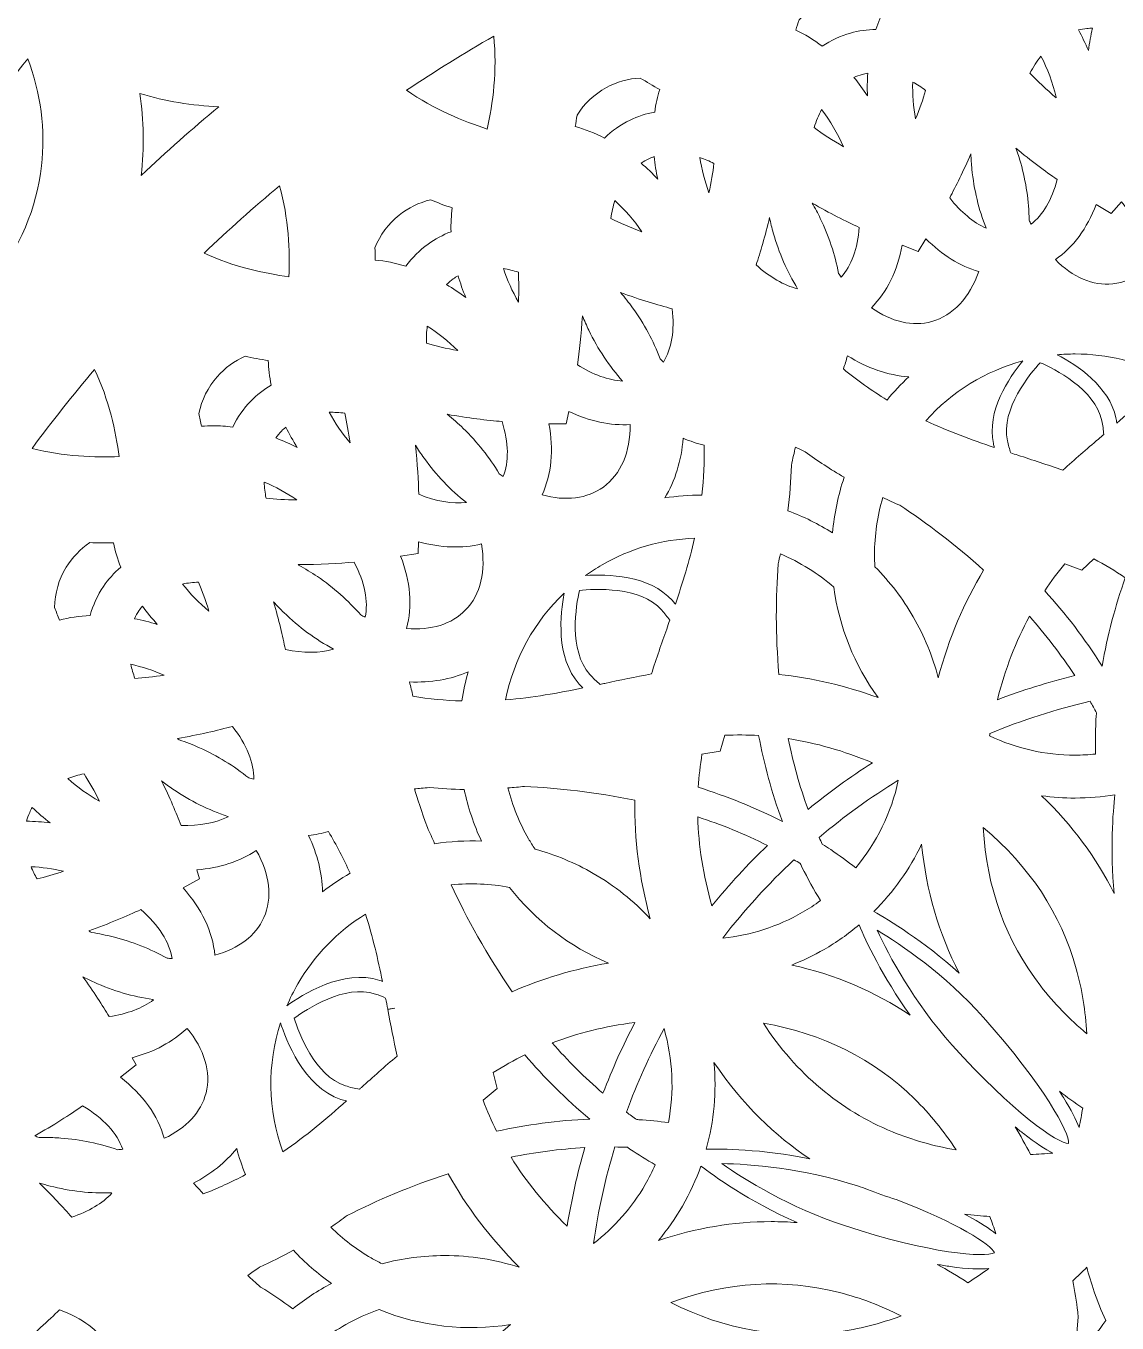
# Model space of a CAD drawing. Header units: millimetres. Extents: x 37 to 1687, y -819 to -120.
# Drawn here: x 906.6 to 982.8, y -660.2 to -569.6 of the extents above; entities that cross this region are included whole.
import ezdxf

# ---------------------------------------------------------------- set-up
doc = ezdxf.new("R2010")
doc.units = ezdxf.units.MM
doc.header["$MEASUREMENT"] = 0
doc.layers.add('Layer 1', color=7, linetype='Continuous')

msp = doc.modelspace()

# ---------------------------------------------------------------- linework, layer by layer
at = {"layer": 'Layer 1', "lineweight": 0}
for points, knots in [([(1147.778, -681.491), (1147.618, -681.141), (1146.158, -677.983), (1143.474, -673.841), (1143.823, -669.602), (1144, -665.297), (1144, -661.042), (1144, -654.548), (1143.59, -648.01), (1142.78, -641.609), (1145.204, -637.785), (1146.552, -634.882), (1146.699, -634.559), (1146.699, -634.559), (1148.554, -630.501), (1148.554, -630.501), (1148.554, -630.501), (1145.414, -627.32), (1145.414, -627.32), (1145.147, -627.05), (1142.717, -624.624), (1138.897, -621.725), (1137.079, -614.889), (1134.757, -608.113), (1131.995, -601.584), (1130.506, -598.066), (1128.832, -594.501), (1127.017, -590.986), (1127.878, -586.872), (1128.127, -583.906), (1128.153, -583.576), (1128.153, -583.576), (1128.49, -579.147), (1128.49, -579.147), (1128.49, -579.147), (1124.469, -577.234), (1124.469, -577.234), (1124.347, -577.176), (1121.461, -575.809), (1117.072, -574.395), (1111.823, -566.789), (1105.832, -559.603), (1099.261, -553.032), (1097.713, -551.484), (1096.094, -549.934), (1094.446, -548.422), (1093.827, -544.552), (1093.111, -542.039), (1093.081, -541.934), (1093.081, -541.934), (1091.874, -537.685), (1091.874, -537.685), (1091.874, -537.685), (1087.459, -537.25), (1087.459, -537.25), (1087.087, -537.214), (1085.084, -537.037), (1082.121, -537.037), (1081.588, -537.037), (1081.04, -537.043), (1080.49, -537.055), (1071.239, -530.381), (1061.22, -524.744), (1050.709, -520.298), (1050.107, -520.044), (1049.474, -519.782), (1048.791, -519.504), (1047.088, -516.553), (1045.774, -514.743), (1045.718, -514.666), (1045.718, -514.666), (1043.132, -511.11), (1043.132, -511.11), (1043.132, -511.11), (1038.865, -512.186), (1038.865, -512.186), (1038.766, -512.211), (1036.436, -512.798), (1033.016, -514.069), (1021.067, -510.675), (1008.653, -508.757), (996.113, -508.368), (993.705, -506.368), (991.981, -505.196), (991.79, -505.067), (991.79, -505.067), (988.148, -502.611), (988.148, -502.611), (988.148, -502.611), (984.509, -505.067), (984.509, -505.067), (984.296, -505.21), (982.378, -506.516), (979.767, -508.717), (967.298, -509.639), (955, -512.089), (943.204, -516), (940.161, -514.891), (938.044, -514.343), (937.808, -514.283), (937.808, -514.283), (933.539, -513.207), (933.539, -513.207), (933.539, -513.207), (930.948, -516.771), (930.948, -516.771), (930.788, -516.992), (929.354, -518.997), (927.564, -522.162), (916.617, -527.185), (906.268, -533.518), (896.796, -540.989), (896.37, -540.981), (895.993, -540.977), (895.627, -540.977), (892.494, -540.977), (890.37, -541.183), (890.281, -541.191), (890.281, -541.191), (885.876, -541.626), (885.876, -541.626), (885.876, -541.626), (884.668, -545.872), (884.668, -545.872), (884.633, -545.992), (883.829, -548.831), (883.191, -553.08), (875.082, -561.197), (867.897, -570.207), (861.831, -579.864), (857.688, -581.228), (855.04, -582.49), (854.929, -582.544), (854.929, -582.544), (850.909, -584.456), (850.909, -584.456), (850.909, -584.456), (851.246, -588.884), (851.246, -588.884), (851.257, -589.026), (851.52, -592.381), (852.537, -597.015), (851.78, -598.647), (851.115, -600.143), (850.506, -601.584), (846.882, -610.152), (844.036, -619.082), (842.048, -628.128), (838.488, -630.877), (836.254, -633.111), (836.007, -633.36), (836.007, -633.36), (832.869, -636.538), (832.869, -636.538), (832.869, -636.538), (834.723, -640.596), (834.723, -640.596), (834.884, -640.948), (836.357, -644.124), (839.026, -648.246), (838.677, -652.484), (838.5, -656.788), (838.5, -661.042), (838.5, -667.539), (838.911, -674.077), (839.721, -680.477), (837.293, -684.307), (835.948, -687.204), (835.801, -687.525), (835.801, -687.525), (833.946, -691.584), (833.946, -691.584), (833.946, -691.584), (837.084, -694.761), (837.084, -694.761), (837.349, -695.03), (839.76, -697.444), (843.604, -700.364), (845.423, -707.198), (847.744, -713.972), (850.506, -720.501), (851.994, -724.019), (853.668, -727.584), (855.484, -731.1), (854.585, -735.398), (854.357, -738.382), (854.348, -738.508), (854.348, -738.508), (854.009, -742.938), (854.009, -742.938), (854.009, -742.938), (858.029, -744.85), (858.029, -744.85), (858.15, -744.908), (861.02, -746.271), (865.429, -747.691), (870.677, -755.296), (876.669, -762.482), (883.24, -769.053), (884.785, -770.598), (886.404, -772.148), (888.054, -773.663), (888.653, -777.405), (889.342, -779.878), (889.42, -780.152), (889.42, -780.152), (890.627, -784.4), (890.627, -784.4), (890.627, -784.4), (895.029, -784.834), (895.029, -784.834), (895.251, -784.856), (897.286, -785.049), (900.379, -785.049), (900.911, -785.049), (901.458, -785.043), (902.011, -785.03), (911.262, -791.704), (921.28, -797.341), (931.791, -801.787), (932.385, -802.038), (933.017, -802.299), (933.71, -802.58), (935.346, -805.417), (936.638, -807.219), (936.782, -807.419), (936.782, -807.419), (939.368, -810.975), (939.368, -810.975), (939.368, -810.975), (943.636, -809.899), (943.636, -809.899), (943.736, -809.874), (946.079, -809.281), (949.484, -808.016), (961.432, -811.409), (973.846, -813.327), (986.388, -813.717), (988.795, -815.716), (990.52, -816.889), (990.712, -817.018), (990.712, -817.018), (994.352, -819.472), (994.352, -819.472), (994.352, -819.472), (997.992, -817.019), (997.992, -817.019), (998.206, -816.875), (1000.128, -815.565), (1002.735, -813.367), (1015.201, -812.446), (1027.499, -809.996), (1039.297, -806.085), (1042.443, -807.231), (1044.601, -807.779), (1044.692, -807.802), (1044.692, -807.802), (1048.962, -808.878), (1048.962, -808.878), (1048.962, -808.878), (1051.548, -805.321), (1051.548, -805.321), (1051.612, -805.234), (1053.106, -803.169), (1054.942, -799.921), (1065.887, -794.898), (1076.235, -788.566), (1085.705, -781.096), (1086.124, -781.104), (1086.505, -781.108), (1086.873, -781.108), (1090.03, -781.108), (1092.132, -780.903), (1092.22, -780.894), (1092.22, -780.894), (1096.624, -780.459), (1096.624, -780.459), (1096.624, -780.459), (1097.832, -776.212), (1097.832, -776.212), (1097.866, -776.092), (1098.67, -773.247), (1099.308, -769.006), (1107.418, -760.889), (1114.605, -751.878), (1120.671, -742.219), (1124.662, -740.904), (1127.282, -739.679), (1127.572, -739.541), (1127.572, -739.541), (1131.592, -737.628), (1131.592, -737.628), (1131.592, -737.628), (1131.255, -733.2), (1131.255, -733.2), (1131.244, -733.057), (1130.972, -729.663), (1129.964, -725.069), (1130.719, -723.441), (1131.384, -721.945), (1131.995, -720.501), (1135.619, -711.933), (1138.464, -703.004), (1140.452, -693.959), (1144.026, -691.199), (1146.249, -688.972), (1146.493, -688.725), (1146.493, -688.725), (1149.631, -685.547), (1149.631, -685.547), (1149.631, -685.547), (1147.778, -681.491), (1147.778, -681.491)], [0, 0, 0, 0, 1, 1, 1, 2, 2, 2, 3, 3, 3, 4, 4, 4, 5, 5, 5, 6, 6, 6, 7, 7, 7, 8, 8, 8, 9, 9, 9, 10, 10, 10, 11, 11, 11, 12, 12, 12, 13, 13, 13, 14, 14, 14, 15, 15, 15, 16, 16, 16, 17, 17, 17, 18, 18, 18, 19, 19, 19, 20, 20, 20, 21, 21, 21, 22, 22, 22, 23, 23, 23, 24, 24, 24, 25, 25, 25, 26, 26, 26, 27, 27, 27, 28, 28, 28, 29, 29, 29, 30, 30, 30, 31, 31, 31, 32, 32, 32, 33, 33, 33, 34, 34, 34, 35, 35, 35, 36, 36, 36, 37, 37, 37, 38, 38, 38, 39, 39, 39, 40, 40, 40, 41, 41, 41, 42, 42, 42, 43, 43, 43, 44, 44, 44, 45, 45, 45, 46, 46, 46, 47, 47, 47, 48, 48, 48, 49, 49, 49, 50, 50, 50, 51, 51, 51, 52, 52, 52, 53, 53, 53, 54, 54, 54, 55, 55, 55, 56, 56, 56, 57, 57, 57, 58, 58, 58, 59, 59, 59, 60, 60, 60, 61, 61, 61, 62, 62, 62, 63, 63, 63, 64, 64, 64, 65, 65, 65, 66, 66, 66, 67, 67, 67, 68, 68, 68, 69, 69, 69, 70, 70, 70, 71, 71, 71, 72, 72, 72, 73, 73, 73, 74, 74, 74, 75, 75, 75, 76, 76, 76, 77, 77, 77, 78, 78, 78, 79, 79, 79, 80, 80, 80, 81, 81, 81, 82, 82, 82, 83, 83, 83, 84, 84, 84, 85, 85, 85, 86, 86, 86, 87, 87, 87, 88, 88, 88, 89, 89, 89, 90, 90, 90, 91, 91, 91, 92, 92, 92, 93, 93, 93, 94, 94, 94, 95, 95, 95, 96, 96, 96, 97, 97, 97, 98, 98, 98, 99, 99, 99, 100, 100, 100, 101, 101, 101, 102, 102, 102, 103, 103, 103, 104, 104, 104, 104]), ([(965.38, -567.358), (965.752, -567.691), (966.139, -568.021), (966.537, -568.344), (966.307, -568.796), (966.105, -569.284), (965.936, -569.802), (965.325, -569.809), (964.725, -569.895), (964.148, -570.058), (963.453, -570.254), (962.792, -570.563), (962.178, -570.976), (961.577, -570.517), (960.957, -570.137), (960.328, -569.84), (960.413, -569.598), (960.493, -569.363), (960.569, -569.129), (961.205, -568.432), (962.009, -567.906), (962.901, -567.605), (963.694, -567.337), (964.548, -567.253), (965.38, -567.358)], [0, 0, 0, 0, 1, 1, 1, 2, 2, 2, 3, 3, 3, 4, 4, 4, 5, 5, 5, 6, 6, 6, 7, 7, 7, 8, 8, 8, 8]), ([(980.077, -569.837), (980.27, -569.787), (980.466, -569.753), (980.663, -569.733), (980.796, -569.719), (980.929, -569.712), (981.062, -569.712), (980.938, -570.218), (980.841, -570.736), (980.77, -571.264), (980.562, -570.772), (980.331, -570.295), (980.077, -569.837)], [0, 0, 0, 0, 1, 1, 1, 2, 2, 2, 3, 3, 3, 4, 4, 4, 4]), ([(939.237, -570.267), (939.492, -572.641), (939.169, -575.004), (938.788, -576.756), (937.154, -576.233), (935.037, -575.375), (933.153, -574.049), (935.13, -572.724), (937.171, -571.455), (939.237, -570.267)], [0, 0, 0, 0, 1, 1, 1, 2, 2, 2, 3, 3, 3, 3]), ([(978.532, -574.577), (977.831, -573.987), (977.208, -573.407), (976.69, -572.863), (976.918, -572.422), (977.175, -572.019), (977.458, -571.659), (977.916, -572.552), (978.273, -573.514), (978.52, -574.528), (978.52, -574.528), (978.532, -574.577), (978.532, -574.577)], [0, 0, 0, 0, 1, 1, 1, 2, 2, 2, 3, 3, 3, 4, 4, 4, 4]), ([(906.687, -571.844), (907.597, -574.211), (907.94, -576.841), (907.654, -579.332), (907.318, -582.273), (906.112, -585.128), (904.241, -587.439), (904.241, -587.439), (903.302, -586.075), (903.302, -586.075), (903.302, -586.075), (903.159, -585.663), (903.159, -585.663), (901.708, -581.49), (903.061, -576.257), (906.687, -571.844)], [0, 0, 0, 0, 1, 1, 1, 2, 2, 2, 3, 3, 3, 4, 4, 4, 5, 5, 5, 5]), ([(945.056, -575.793), (945.561, -574.986), (946.267, -574.321), (947.103, -573.864), (947.828, -573.468), (948.644, -573.236), (949.471, -573.191), (949.911, -573.466), (950.368, -573.734), (950.833, -573.992), (950.678, -574.489), (950.56, -575.016), (950.48, -575.569), (949.877, -575.682), (949.299, -575.871), (948.758, -576.133), (948.104, -576.449), (947.503, -576.87), (946.968, -577.387), (946.29, -577.038), (945.609, -576.77), (944.932, -576.587), (944.978, -576.317), (945.019, -576.054), (945.056, -575.793)], [0, 0, 0, 0, 1, 1, 1, 2, 2, 2, 3, 3, 3, 4, 4, 4, 5, 5, 5, 6, 6, 6, 7, 7, 7, 8, 8, 8, 8]), ([(965.34, -574.448), (965.047, -573.995), (964.733, -573.563), (964.4, -573.152), (964.583, -573.068), (964.772, -572.999), (964.965, -572.945), (965.095, -572.908), (965.226, -572.878), (965.357, -572.855), (965.357, -572.855), (965.359, -572.854), (965.359, -572.854), (965.324, -573.379), (965.318, -573.911), (965.34, -574.448)], [0, 0, 0, 0, 1, 1, 1, 2, 2, 2, 3, 3, 3, 4, 4, 4, 5, 5, 5, 5]), ([(968.501, -573.471), (968.806, -573.638), (969.107, -573.836), (969.403, -574.061), (969.221, -574.675), (968.984, -575.346), (968.701, -576.052), (968.547, -575.189), (968.48, -574.316), (968.501, -573.471)], [0, 0, 0, 0, 1, 1, 1, 2, 2, 2, 3, 3, 3, 3]), ([(914.624, -579.991), (914.832, -578.077), (914.8, -576.16), (914.529, -574.281), (916.308, -574.809), (918.154, -575.117), (920.031, -575.199), (918.177, -576.74), (916.366, -578.346), (914.624, -579.991)], [0, 0, 0, 0, 1, 1, 1, 2, 2, 2, 3, 3, 3, 3]), ([(961.613, -576.66), (961.758, -576.21), (961.934, -575.79), (962.14, -575.403), (962.736, -576.188), (963.247, -577.055), (963.663, -577.99), (962.896, -577.543), (962.203, -577.093), (961.613, -576.66)], [0, 0, 0, 0, 1, 1, 1, 2, 2, 2, 3, 3, 3, 3]), ([(978.587, -580.282), (978.23, -581.679), (977.585, -582.781), (976.766, -583.408), (976.722, -583.317), (976.678, -583.224), (976.636, -583.13), (976.617, -581.798), (976.418, -580.452), (976.043, -579.129), (975.946, -578.785), (975.834, -578.436), (975.709, -578.088), (976.76, -578.972), (977.787, -579.727), (978.587, -580.282)], [0, 0, 0, 0, 1, 1, 1, 2, 2, 2, 3, 3, 3, 4, 4, 4, 5, 5, 5, 5]), ([(949.536, -579.141), (949.704, -579.025), (949.88, -578.922), (950.062, -578.834), (950.184, -578.776), (950.308, -578.723), (950.433, -578.678), (950.435, -578.677), (950.436, -578.676), (950.438, -578.676), (950.494, -579.203), (950.581, -579.733), (950.697, -580.263), (950.327, -579.865), (949.939, -579.49), (949.536, -579.141)], [0, 0, 0, 0, 1, 1, 1, 2, 2, 2, 3, 3, 3, 4, 4, 4, 5, 5, 5, 5]), ([(953.638, -578.739), (953.965, -578.85), (954.293, -578.99), (954.62, -579.159), (954.545, -579.79), (954.428, -580.486), (954.271, -581.222), (953.976, -580.406), (953.762, -579.566), (953.638, -578.739)], [0, 0, 0, 0, 1, 1, 1, 2, 2, 2, 3, 3, 3, 3]), ([(971.085, -581.564), (971.515, -580.756), (972.053, -579.685), (972.564, -578.491), (972.576, -578.858), (972.599, -579.209), (972.634, -579.557), (972.78, -580.994), (973.113, -582.38), (973.625, -583.679), (972.743, -583.288), (971.864, -582.558), (971.085, -581.564)], [0, 0, 0, 0, 1, 1, 1, 2, 2, 2, 3, 3, 3, 4, 4, 4, 4]), ([(924.933, -587.075), (923.261, -586.847), (921.065, -586.381), (919.004, -585.43), (920.698, -583.812), (922.467, -582.231), (924.279, -580.715), (924.915, -582.979), (925.002, -585.316), (924.933, -587.075)], [0, 0, 0, 0, 1, 1, 1, 2, 2, 2, 3, 3, 3, 3]), ([(932.632, -582.771), (933.271, -582.26), (934.024, -581.893), (934.819, -581.703), (935.313, -581.903), (935.822, -582.092), (936.34, -582.27), (936.268, -582.801), (936.24, -583.357), (936.257, -583.933), (935.682, -584.149), (935.144, -584.436), (934.655, -584.788), (934.063, -585.215), (933.542, -585.737), (933.103, -586.344), (932.374, -586.118), (931.654, -585.973), (930.955, -585.912), (930.953, -585.621), (930.948, -585.338), (930.939, -585.057), (931.295, -584.163), (931.879, -583.374), (932.632, -582.771)], [0, 0, 0, 0, 1, 1, 1, 2, 2, 2, 3, 3, 3, 4, 4, 4, 5, 5, 5, 6, 6, 6, 7, 7, 7, 8, 8, 8, 8]), ([(949.586, -583.933), (948.784, -583.635), (948.051, -583.323), (947.416, -583.009), (947.479, -582.568), (947.576, -582.148), (947.705, -581.753), (948.399, -582.395), (949.029, -583.125), (949.586, -583.933)], [0, 0, 0, 0, 1, 1, 1, 2, 2, 2, 3, 3, 3, 3]), ([(964.761, -583.63), (964.663, -585.1), (964.218, -586.325), (963.508, -587.099), (963.447, -587.013), (963.386, -586.926), (963.325, -586.837), (963.075, -585.529), (962.645, -584.238), (962.047, -583.001), (961.874, -582.643), (961.683, -582.284), (961.476, -581.929), (962.69, -582.635), (963.86, -583.214), (964.761, -583.63)], [0, 0, 0, 0, 1, 1, 1, 2, 2, 2, 3, 3, 3, 4, 4, 4, 5, 5, 5, 5]), ([(986.306, -584.699), (985.36, -586.38), (983.983, -587.418), (982.471, -587.571), (981.079, -587.712), (979.672, -587.115), (978.464, -585.881), (979.702, -585.022), (980.692, -583.685), (981.314, -582.029), (981.314, -582.029), (982.355, -582.654), (982.355, -582.654), (982.355, -582.654), (983.088, -581.832), (983.088, -581.832), (983.992, -583.121), (985.09, -584.099), (986.306, -584.699)], [0, 0, 0, 0, 1, 1, 1, 2, 2, 2, 3, 3, 3, 4, 4, 4, 5, 5, 5, 6, 6, 6, 6]), ([(960.465, -587.916), (959.518, -587.683), (958.516, -587.108), (957.567, -586.251), (957.855, -585.373), (958.203, -584.213), (958.503, -582.945), (958.58, -583.313), (958.667, -583.672), (958.764, -584.015), (959.158, -585.41), (959.73, -586.722), (960.465, -587.916)], [0, 0, 0, 0, 1, 1, 1, 2, 2, 2, 3, 3, 3, 4, 4, 4, 4]), ([(968.875, -585.307), (968.875, -585.307), (969.423, -584.419), (969.423, -584.419), (970.544, -585.548), (971.803, -586.331), (973.117, -586.715), (972.476, -588.528), (971.302, -589.786), (969.843, -590.198), (968.498, -590.578), (967.014, -590.237), (965.614, -589.237), (966.697, -588.16), (967.442, -586.647), (967.759, -584.878), (967.759, -584.878), (968.875, -585.307), (968.875, -585.307)], [0, 0, 0, 0, 1, 1, 1, 2, 2, 2, 3, 3, 3, 4, 4, 4, 5, 5, 5, 6, 6, 6, 6]), ([(935.937, -587.623), (936.085, -587.476), (936.243, -587.342), (936.409, -587.222), (936.519, -587.143), (936.632, -587.07), (936.747, -587.003), (936.749, -587.002), (936.75, -587.001), (936.752, -587.001), (936.9, -587.515), (937.078, -588.026), (937.287, -588.532), (936.849, -588.202), (936.399, -587.898), (935.937, -587.623)], [0, 0, 0, 0, 1, 1, 1, 2, 2, 2, 3, 3, 3, 4, 4, 4, 5, 5, 5, 5]), ([(940.967, -588.845), (940.534, -588.092), (940.178, -587.301), (939.914, -586.507), (940.256, -586.56), (940.605, -586.642), (940.958, -586.752), (940.992, -587.388), (940.995, -588.094), (940.967, -588.845)], [0, 0, 0, 0, 1, 1, 1, 2, 2, 2, 3, 3, 3, 3]), ([(948.094, -588.178), (949.429, -588.671), (950.718, -589.051), (951.705, -589.313), (951.883, -590.815), (951.665, -592.129), (951.093, -593.033), (951.015, -592.957), (950.937, -592.879), (950.861, -592.8), (950.387, -591.555), (949.739, -590.359), (948.935, -589.244), (948.935, -589.244), (948.935, -589.244), (948.935, -589.244), (948.676, -588.885), (948.394, -588.527), (948.094, -588.178)], [0, 0, 0, 0, 1, 1, 1, 2, 2, 2, 3, 3, 3, 4, 4, 4, 5, 5, 5, 6, 6, 6, 6]), ([(948.243, -594.373), (947.264, -594.309), (946.169, -593.914), (945.079, -593.228), (945.211, -592.311), (945.355, -591.105), (945.433, -589.798), (945.573, -590.15), (945.722, -590.49), (945.878, -590.812), (946.512, -592.124), (947.307, -593.321), (948.243, -594.373)], [0, 0, 0, 0, 1, 1, 1, 2, 2, 2, 3, 3, 3, 4, 4, 4, 4]), ([(936.728, -592.238), (935.927, -592.089), (935.186, -591.916), (934.534, -591.725), (934.524, -591.307), (934.546, -590.904), (934.599, -590.52), (935.355, -591.006), (936.068, -591.582), (936.728, -592.238)], [0, 0, 0, 0, 1, 1, 1, 2, 2, 2, 3, 3, 3, 3]), ([(922.27, -595.761), (921.757, -596.288), (921.333, -596.896), (921.006, -597.574), (920.546, -597.517), (920.096, -597.488), (919.656, -597.488), (919.373, -597.488), (919.094, -597.5), (918.821, -597.524), (918.767, -597.221), (918.71, -596.928), (918.649, -596.638), (918.84, -595.682), (919.281, -594.791), (919.928, -594.056), (920.463, -593.448), (921.132, -592.959), (921.872, -592.634), (922.399, -592.746), (922.943, -592.846), (923.493, -592.932), (923.511, -593.485), (923.58, -594.056), (923.7, -594.64), (923.17, -594.953), (922.691, -595.329), (922.27, -595.761)], [0, 0, 0, 0, 1, 1, 1, 2, 2, 2, 3, 3, 3, 4, 4, 4, 5, 5, 5, 6, 6, 6, 7, 7, 7, 8, 8, 8, 9, 9, 9, 9]), ([(968.23, -594.069), (967.689, -594.575), (967.181, -595.117), (966.71, -595.689), (965.632, -595.031), (964.627, -594.315), (963.657, -593.512), (963.764, -593.213), (963.858, -592.905), (963.94, -592.59), (965.308, -593.456), (966.78, -593.962), (968.23, -594.069)], [0, 0, 0, 0, 1, 1, 1, 2, 2, 2, 3, 3, 3, 4, 4, 4, 4]), ([(982.755, -597.302), (982.734, -597.18), (982.716, -597.058), (982.691, -596.936), (982.691, -596.936), (982.691, -596.936), (982.691, -596.936), (982.226, -594.727), (979.984, -593.251), (978.589, -592.53), (979.005, -592.493), (979.423, -592.47), (979.845, -592.47), (982.06, -592.47), (984.249, -593), (986.217, -594.009), (985.095, -595.211), (983.924, -596.281), (982.755, -597.302)], [0, 0, 0, 0, 1, 1, 1, 2, 2, 2, 3, 3, 3, 4, 4, 4, 5, 5, 5, 6, 6, 6, 6]), ([(976.193, -592.953), (975.208, -594.149), (973.657, -596.466), (974.134, -598.736), (974.153, -598.826), (974.178, -598.912), (974.199, -599), (972.623, -598.472), (971.019, -597.891), (969.413, -597.139), (971.245, -595.093), (973.6, -593.652), (976.193, -592.953)], [0, 0, 0, 0, 1, 1, 1, 2, 2, 2, 3, 3, 3, 4, 4, 4, 4]), ([(981.712, -597.142), (981.779, -597.459), (981.822, -597.776), (981.846, -598.089), (981.72, -598.198), (981.594, -598.306), (981.469, -598.414), (980.658, -599.111), (979.821, -599.83), (978.981, -600.594), (977.914, -600.213), (976.863, -599.872), (975.844, -599.54), (975.68, -599.487), (975.514, -599.433), (975.349, -599.379), (975.256, -599.106), (975.175, -598.824), (975.113, -598.53), (974.646, -596.311), (976.712, -593.839), (977.411, -593.078), (978.357, -593.492), (981.245, -594.923), (981.712, -597.142)], [0, 0, 0, 0, 1, 1, 1, 2, 2, 2, 3, 3, 3, 4, 4, 4, 5, 5, 5, 6, 6, 6, 7, 7, 7, 8, 8, 8, 8]), ([(906.994, -599.063), (908.378, -597.192), (909.843, -595.344), (911.361, -593.553), (912.36, -595.655), (912.844, -597.918), (913.079, -599.643), (911.405, -599.709), (909.178, -599.632), (906.994, -599.063)], [0, 0, 0, 0, 1, 1, 1, 2, 2, 2, 3, 3, 3, 3]), ([(929.203, -598.685), (928.64, -598.013), (928.148, -597.29), (927.746, -596.547), (928.1, -596.539), (928.464, -596.56), (928.837, -596.609), (928.979, -597.235), (929.102, -597.935), (929.203, -598.685)], [0, 0, 0, 0, 1, 1, 1, 2, 2, 2, 3, 3, 3, 3]), ([(939.897, -601.031), (939.804, -600.968), (939.712, -600.903), (939.621, -600.837), (938.938, -599.694), (938.093, -598.628), (937.107, -597.669), (936.761, -597.333), (936.388, -597.003), (935.995, -596.686), (937.425, -596.951), (938.791, -597.103), (939.826, -597.19), (940.285, -598.666), (940.308, -600.024), (939.897, -601.031)], [0, 0, 0, 0, 1, 1, 1, 2, 2, 2, 3, 3, 3, 4, 4, 4, 5, 5, 5, 5]), ([(943.097, -597.341), (943.097, -597.341), (944.3, -597.362), (944.3, -597.362), (944.3, -597.362), (944.483, -596.483), (944.483, -596.483), (945.932, -597.174), (947.396, -597.488), (948.772, -597.401), (948.784, -599.315), (948.113, -600.888), (946.894, -601.767), (945.767, -602.58), (944.262, -602.768), (942.611, -602.315), (943.274, -600.891), (943.443, -599.164), (943.097, -597.341)], [0, 0, 0, 0, 1, 1, 1, 2, 2, 2, 3, 3, 3, 4, 4, 4, 5, 5, 5, 6, 6, 6, 6]), ([(924.018, -598.339), (924.14, -598.166), (924.274, -598.003), (924.42, -597.853), (924.515, -597.756), (924.613, -597.665), (924.715, -597.579), (924.716, -597.578), (924.716, -597.578), (924.717, -597.577), (924.954, -598.063), (925.22, -598.539), (925.516, -599.005), (925.024, -598.754), (924.524, -598.531), (924.018, -598.339)], [0, 0, 0, 0, 1, 1, 1, 2, 2, 2, 3, 3, 3, 4, 4, 4, 5, 5, 5, 5]), ([(937.325, -602.848), (937.326, -602.85), (937.327, -602.851), (937.327, -602.853), (936.351, -602.961), (935.2, -602.763), (934.003, -602.274), (933.977, -601.351), (933.912, -600.14), (933.764, -598.84), (933.961, -599.158), (934.161, -599.456), (934.369, -599.745), (935.223, -600.93), (936.217, -601.973), (937.325, -602.848)], [0, 0, 0, 0, 1, 1, 1, 2, 2, 2, 3, 3, 3, 4, 4, 4, 5, 5, 5, 5]), ([(953.936, -598.847), (953.959, -600.013), (953.905, -601.16), (953.772, -602.33), (952.904, -602.331), (952.038, -602.399), (951.18, -602.532), (951.909, -601.335), (952.346, -599.921), (952.467, -598.361), (952.954, -598.562), (953.445, -598.725), (953.936, -598.847)], [0, 0, 0, 0, 1, 1, 1, 2, 2, 2, 3, 3, 3, 4, 4, 4, 4]), ([(963.711, -601.088), (963.291, -602.343), (963.02, -603.644), (962.902, -604.969), (961.921, -604.35), (960.877, -603.832), (959.785, -603.423), (959.92, -602.366), (959.997, -601.321), (960.027, -600.272), (960.13, -599.769), (960.226, -599.338), (960.309, -598.987), (960.508, -599.076), (960.736, -599.181), (960.985, -599.298), (961.862, -599.941), (962.765, -600.534), (963.711, -601.088)], [0, 0, 0, 0, 1, 1, 1, 2, 2, 2, 3, 3, 3, 4, 4, 4, 5, 5, 5, 6, 6, 6, 6]), ([(923.334, -602.541), (923.262, -602.161), (923.219, -601.788), (923.205, -601.425), (923.993, -601.755), (924.757, -602.17), (925.487, -602.667), (924.709, -602.656), (923.982, -602.614), (923.334, -602.541)], [0, 0, 0, 0, 1, 1, 1, 2, 2, 2, 3, 3, 3, 3]), ([(970.284, -615.095), (969.902, -613.609), (969.319, -612.182), (968.539, -610.832), (967.805, -609.561), (966.906, -608.387), (965.864, -607.341), (965.843, -607.022), (965.834, -606.745), (965.834, -606.482), (965.834, -605.134), (966.028, -603.8), (966.411, -602.508), (966.809, -602.696), (967.205, -602.87), (967.599, -603.04), (969.472, -604.281), (971.487, -605.789), (973.454, -607.571), (972.083, -609.836), (971.043, -612.3), (970.284, -615.095)], [0, 0, 0, 0, 1, 1, 1, 2, 2, 2, 3, 3, 3, 4, 4, 4, 5, 5, 5, 6, 6, 6, 7, 7, 7, 7]), ([(911.979, -608.718), (911.563, -609.329), (911.249, -610.007), (911.045, -610.737), (910.29, -610.775), (909.571, -610.884), (908.9, -611.064), (908.79, -610.763), (908.679, -610.47), (908.563, -610.18), (908.578, -609.193), (908.859, -608.225), (909.377, -607.375), (909.794, -606.69), (910.361, -606.096), (911.024, -605.649), (911.568, -605.668), (912.122, -605.672), (912.681, -605.662), (912.793, -606.223), (912.964, -606.794), (913.19, -607.366), (912.724, -607.766), (912.317, -608.219), (911.979, -608.718)], [0, 0, 0, 0, 1, 1, 1, 2, 2, 2, 3, 3, 3, 4, 4, 4, 5, 5, 5, 6, 6, 6, 7, 7, 7, 8, 8, 8, 8]), ([(933.953, -606.399), (933.953, -606.399), (933.977, -605.583), (933.977, -605.583), (935.53, -606.015), (937.029, -606.069), (938.373, -605.742), (938.712, -607.616), (938.321, -609.278), (937.272, -610.356), (936.304, -611.351), (934.859, -611.799), (933.156, -611.64), (933.563, -610.103), (933.418, -608.35), (932.736, -606.592), (932.736, -606.592), (933.953, -606.399), (933.953, -606.399)], [0, 0, 0, 0, 1, 1, 1, 2, 2, 2, 3, 3, 3, 4, 4, 4, 5, 5, 5, 6, 6, 6, 6]), ([(953.261, -605.342), (952.899, -606.948), (952.423, -608.467), (951.923, -609.939), (951.856, -609.859), (951.792, -609.776), (951.721, -609.698), (951.721, -609.698), (951.721, -609.698), (951.721, -609.698), (950.105, -607.895), (947.14, -607.845), (945.644, -607.952), (946.015, -607.686), (946.4, -607.434), (946.801, -607.203), (948.771, -606.065), (950.993, -605.427), (953.261, -605.342)], [0, 0, 0, 0, 1, 1, 1, 2, 2, 2, 3, 3, 3, 4, 4, 4, 5, 5, 5, 6, 6, 6, 6]), ([(930.26, -610.849), (930.155, -610.803), (930.051, -610.754), (929.947, -610.704), (929.076, -609.696), (928.058, -608.793), (926.921, -608.02), (926.509, -607.74), (926.069, -607.471), (925.612, -607.221), (925.6, -607.206), (925.587, -607.19), (925.575, -607.174), (927.043, -607.188), (928.437, -607.104), (929.484, -607.01), (930.221, -608.406), (930.493, -609.764), (930.26, -610.849)], [0, 0, 0, 0, 1, 1, 1, 2, 2, 2, 3, 3, 3, 4, 4, 4, 5, 5, 5, 6, 6, 6, 6]), ([(962.99, -608.759), (963.368, -611.571), (964.428, -614.203), (966.088, -616.477), (963.756, -615.631), (961.461, -615.095), (959.157, -614.855), (958.91, -612.088), (958.939, -609.455), (959.102, -607.125), (959.156, -606.897), (959.211, -606.67), (959.262, -606.438), (960.621, -607.01), (961.872, -607.789), (962.99, -608.759)], [0, 0, 0, 0, 1, 1, 1, 2, 2, 2, 3, 3, 3, 4, 4, 4, 5, 5, 5, 5]), ([(981.731, -614.28), (980.524, -612.354), (979.16, -610.602), (977.719, -609.013), (978.149, -608.368), (978.613, -607.741), (979.116, -607.127), (979.116, -607.127), (980.314, -607.58), (980.314, -607.58), (980.314, -607.58), (981.143, -606.785), (981.143, -606.785), (981.912, -607.188), (982.644, -607.625), (983.349, -608.098), (982.659, -610.051), (982.097, -612.119), (981.731, -614.28)], [0, 0, 0, 0, 1, 1, 1, 2, 2, 2, 3, 3, 3, 4, 4, 4, 5, 5, 5, 6, 6, 6, 6]), ([(919.35, -610.434), (918.661, -609.858), (918.036, -609.219), (917.501, -608.542), (917.858, -608.47), (918.233, -608.426), (918.622, -608.411), (918.873, -609.015), (919.118, -609.698), (919.35, -610.434)], [0, 0, 0, 0, 1, 1, 1, 2, 2, 2, 3, 3, 3, 3]), ([(950.977, -610.366), (951.18, -610.592), (951.364, -610.829), (951.533, -611.072), (951.461, -611.277), (951.389, -611.481), (951.318, -611.685), (950.963, -612.697), (950.597, -613.74), (950.25, -614.827), (949.129, -615.032), (948.05, -615.261), (947.005, -615.484), (946.892, -615.508), (946.777, -615.532), (946.664, -615.556), (946.418, -615.348), (946.181, -615.118), (945.956, -614.867), (944.442, -613.179), (944.995, -610.005), (945.221, -608.997), (946.247, -608.882), (949.463, -608.677), (950.977, -610.366)], [0, 0, 0, 0, 1, 1, 1, 2, 2, 2, 3, 3, 3, 4, 4, 4, 5, 5, 5, 6, 6, 6, 7, 7, 7, 8, 8, 8, 8]), ([(924.683, -613.112), (924.499, -612.212), (924.23, -611.039), (923.865, -609.789), (924.103, -610.054), (924.344, -610.305), (924.585, -610.54), (925.632, -611.558), (926.792, -612.413), (928.035, -613.083), (928.04, -613.088), (928.044, -613.094), (928.048, -613.099), (927.108, -613.376), (925.944, -613.382), (924.683, -613.112)], [0, 0, 0, 0, 1, 1, 1, 2, 2, 2, 3, 3, 3, 4, 4, 4, 5, 5, 5, 5]), ([(945.212, -615.535), (945.296, -615.629), (945.384, -615.716), (945.471, -615.805), (943.746, -616.158), (941.964, -616.479), (940.069, -616.631), (940.637, -613.743), (942.073, -611.159), (944.16, -609.179), (943.885, -610.608), (943.548, -613.68), (945.212, -615.535)], [0, 0, 0, 0, 1, 1, 1, 2, 2, 2, 3, 3, 3, 4, 4, 4, 4]), ([(914.701, -610.085), (915.02, -610.526), (915.367, -610.952), (915.742, -611.362), (915.211, -611.199), (914.677, -611.067), (914.142, -610.965), (914.233, -610.768), (914.339, -610.581), (914.459, -610.404), (914.535, -610.293), (914.616, -610.187), (914.701, -610.085)], [0, 0, 0, 0, 1, 1, 1, 2, 2, 2, 3, 3, 3, 4, 4, 4, 4]), ([(976.649, -610.796), (977.778, -612.071), (978.846, -613.451), (979.813, -614.937), (977.968, -615.395), (976.167, -615.961), (974.414, -616.627), (974.971, -614.465), (975.701, -612.552), (976.649, -610.796)], [0, 0, 0, 0, 1, 1, 1, 2, 2, 2, 3, 3, 3, 3]), ([(916.21, -614.912), (915.482, -615.026), (914.798, -615.103), (914.179, -615.142), (914.055, -614.807), (913.957, -614.475), (913.886, -614.146), (914.671, -614.323), (915.449, -614.579), (916.21, -614.912)], [0, 0, 0, 0, 1, 1, 1, 2, 2, 2, 3, 3, 3, 3]), ([(933.581, -616.379), (933.523, -616.047), (933.447, -615.712), (933.355, -615.379), (934.836, -615.441), (936.227, -615.203), (937.457, -614.676), (937.267, -615.343), (937.118, -616.023), (937.01, -616.71), (935.848, -616.675), (934.72, -616.566), (933.581, -616.379)], [0, 0, 0, 0, 1, 1, 1, 2, 2, 2, 3, 3, 3, 4, 4, 4, 4]), ([(980.897, -616.731), (981.046, -616.998), (981.194, -617.267), (981.336, -617.54), (981.331, -617.603), (981.324, -617.664), (981.32, -617.726), (981.261, -618.633), (981.247, -619.531), (981.263, -620.419), (980.794, -620.466), (980.322, -620.493), (979.845, -620.493), (977.754, -620.493), (975.743, -620.04), (973.863, -619.147), (973.872, -619.093), (973.883, -619.039), (973.893, -618.985), (976.143, -618.053), (978.483, -617.295), (980.897, -616.731)], [0, 0, 0, 0, 1, 1, 1, 2, 2, 2, 3, 3, 3, 4, 4, 4, 5, 5, 5, 6, 6, 6, 7, 7, 7, 7]), ([(920.985, -618.487), (921.984, -619.749), (922.507, -621.057), (922.471, -622.184), (922.355, -622.155), (922.238, -622.123), (922.122, -622.09), (921.092, -621.254), (919.937, -620.545), (918.688, -619.983), (918.232, -619.778), (917.753, -619.59), (917.26, -619.423), (917.222, -619.39), (917.185, -619.358), (917.148, -619.325), (918.606, -619.087), (919.967, -618.761), (920.985, -618.487)], [0, 0, 0, 0, 1, 1, 1, 2, 2, 2, 3, 3, 3, 4, 4, 4, 5, 5, 5, 6, 6, 6, 6]), ([(957.739, -619.127), (958.117, -621.111), (958.653, -623.126), (959.395, -625.125), (957.458, -624.138), (955.48, -623.357), (953.518, -622.742), (953.567, -621.97), (953.656, -621.198), (953.784, -620.417), (953.784, -620.417), (955.048, -620.211), (955.048, -620.211), (955.048, -620.211), (955.369, -619.107), (955.369, -619.107), (956.169, -619.074), (956.957, -619.081), (957.739, -619.127)], [0, 0, 0, 0, 1, 1, 1, 2, 2, 2, 3, 3, 3, 4, 4, 4, 5, 5, 5, 6, 6, 6, 6]), ([(965.689, -621.022), (964.124, -622.024), (962.623, -623.118), (961.19, -624.291), (960.595, -622.65), (960.14, -620.99), (959.806, -619.345), (961.736, -619.64), (963.665, -620.192), (965.689, -621.022)], [0, 0, 0, 0, 1, 1, 1, 2, 2, 2, 3, 3, 3, 3]), ([(909.493, -622.136), (909.847, -621.996), (910.224, -621.884), (910.622, -621.799), (910.981, -622.367), (911.348, -623.016), (911.711, -623.72), (910.906, -623.263), (910.156, -622.727), (909.493, -622.136)], [0, 0, 0, 0, 1, 1, 1, 2, 2, 2, 3, 3, 3, 3]), ([(920.664, -624.775), (920.673, -624.783), (920.682, -624.791), (920.691, -624.799), (919.818, -625.235), (918.68, -625.442), (917.402, -625.401), (917.069, -624.555), (916.609, -623.458), (916.042, -622.3), (916.303, -622.502), (916.565, -622.693), (916.825, -622.87), (918.033, -623.691), (919.324, -624.332), (920.664, -624.775)], [0, 0, 0, 0, 1, 1, 1, 2, 2, 2, 3, 3, 3, 4, 4, 4, 5, 5, 5, 5]), ([(964.521, -628.362), (963.956, -627.927), (963.38, -627.501), (962.775, -627.098), (962.578, -626.967), (962.379, -626.838), (962.18, -626.711), (962.108, -626.556), (962.042, -626.399), (961.973, -626.242), (963.708, -624.78), (965.553, -623.444), (967.495, -622.25), (967.01, -624.532), (965.985, -626.622), (964.521, -628.362)], [0, 0, 0, 0, 1, 1, 1, 2, 2, 2, 3, 3, 3, 4, 4, 4, 5, 5, 5, 5]), ([(934.743, -622.758), (935.557, -622.832), (936.368, -622.879), (937.173, -622.891), (937.438, -624.134), (937.842, -625.343), (938.38, -626.499), (937.287, -626.456), (936.193, -626.518), (935.112, -626.684), (934.949, -626.3), (934.778, -625.922), (934.601, -625.548), (934.188, -624.429), (933.889, -623.501), (933.694, -622.85), (933.988, -622.82), (934.344, -622.788), (934.743, -622.758)], [0, 0, 0, 0, 1, 1, 1, 2, 2, 2, 3, 3, 3, 4, 4, 4, 5, 5, 5, 6, 6, 6, 6]), ([(950.172, -631.935), (949.019, -630.685), (947.685, -629.621), (946.191, -628.758), (944.92, -628.024), (943.554, -627.457), (942.128, -627.072), (941.951, -626.807), (941.804, -626.572), (941.672, -626.343), (941.029, -625.229), (940.544, -624.035), (940.229, -622.788), (940.624, -622.758), (941.013, -622.72), (941.398, -622.678), (943.724, -622.794), (946.357, -623.077), (949.102, -623.651), (949.048, -626.356), (949.396, -629.066), (950.172, -631.935)], [0, 0, 0, 0, 1, 1, 1, 2, 2, 2, 3, 3, 3, 4, 4, 4, 5, 5, 5, 6, 6, 6, 7, 7, 7, 7]), ([(982.625, -623.26), (982.479, -624.528), (982.283, -627.081), (982.565, -630.173), (981.327, -627.662), (979.639, -625.366), (977.5, -623.331), (978.276, -623.439), (979.06, -623.493), (979.845, -623.493), (980.78, -623.493), (981.71, -623.412), (982.625, -623.26)], [0, 0, 0, 0, 1, 1, 1, 2, 2, 2, 3, 3, 3, 4, 4, 4, 4]), ([(907.008, -624.145), (907.401, -624.526), (907.819, -624.888), (908.263, -625.229), (907.709, -625.16), (907.158, -625.122), (906.611, -625.115), (906.667, -624.901), (906.74, -624.694), (906.829, -624.495), (906.883, -624.375), (906.943, -624.258), (907.008, -624.145)], [0, 0, 0, 0, 1, 1, 1, 2, 2, 2, 3, 3, 3, 4, 4, 4, 4]), ([(954.469, -631.02), (953.865, -628.854), (953.538, -626.82), (953.482, -624.813), (955.118, -625.346), (956.755, -626.004), (958.358, -626.806), (956.979, -628.131), (955.681, -629.538), (954.469, -631.02)], [0, 0, 0, 0, 1, 1, 1, 2, 2, 2, 3, 3, 3, 3]), ([(927.276, -630.04), (927.253, -628.742), (926.925, -627.412), (926.306, -626.115), (926.78, -626.052), (927.241, -625.96), (927.687, -625.837), (928.254, -626.776), (928.754, -627.736), (929.204, -628.75), (928.534, -629.135), (927.889, -629.566), (927.276, -630.04)], [0, 0, 0, 0, 1, 1, 1, 2, 2, 2, 3, 3, 3, 4, 4, 4, 4]), ([(979.923, -635.418), (980.327, -636.865), (980.574, -638.388), (980.659, -639.957), (979.445, -638.947), (978.367, -637.834), (977.444, -636.639), (975.006, -633.483), (973.656, -629.759), (973.425, -625.556), (976.664, -628.257), (978.848, -631.57), (979.923, -635.418)], [0, 0, 0, 0, 1, 1, 1, 2, 2, 2, 3, 3, 3, 4, 4, 4, 4]), ([(965.779, -631.421), (967.151, -630.061), (968.284, -628.473), (969.126, -626.719), (969.432, -629.949), (970.323, -632.973), (971.748, -635.721), (969.223, -633.459), (966.848, -632.019), (965.779, -631.421)], [0, 0, 0, 0, 1, 1, 1, 2, 2, 2, 3, 3, 3, 3]), ([(919.76, -634.461), (919.608, -632.84), (918.836, -631.211), (917.537, -629.77), (917.537, -629.77), (918.699, -629.126), (918.699, -629.126), (918.699, -629.126), (918.496, -628.513), (918.496, -628.513), (920.09, -628.383), (921.508, -627.922), (922.652, -627.16), (923.6, -628.797), (923.796, -630.484), (923.182, -631.848), (922.614, -633.112), (921.41, -634.027), (919.76, -634.461)], [0, 0, 0, 0, 1, 1, 1, 2, 2, 2, 3, 3, 3, 4, 4, 4, 5, 5, 5, 6, 6, 6, 6]), ([(960.208, -627.809), (960.355, -627.895), (960.504, -627.979), (960.65, -628.068), (960.69, -628.15), (960.728, -628.232), (960.768, -628.313), (961.169, -629.123), (961.601, -629.905), (962.057, -630.662), (961.659, -630.952), (961.244, -631.223), (960.813, -631.472), (959.081, -632.472), (957.206, -633.076), (955.232, -633.274), (956.742, -631.32), (958.406, -629.492), (960.208, -627.809)], [0, 0, 0, 0, 1, 1, 1, 2, 2, 2, 3, 3, 3, 4, 4, 4, 5, 5, 5, 6, 6, 6, 6]), ([(906.92, -628.293), (907.675, -628.329), (908.435, -628.434), (909.193, -628.608), (908.535, -628.83), (907.915, -629.01), (907.34, -629.147), (907.178, -628.864), (907.037, -628.579), (906.92, -628.293)], [0, 0, 0, 0, 1, 1, 1, 2, 2, 2, 3, 3, 3, 3]), ([(940.349, -629.737), (942.14, -632.056), (944.537, -633.884), (947.244, -635.019), (944.839, -635.441), (942.615, -636.106), (940.528, -637.021), (938.737, -634.451), (937.337, -631.861), (936.271, -629.562), (937.635, -629.421), (939.004, -629.477), (940.349, -629.737)], [0, 0, 0, 0, 1, 1, 1, 2, 2, 2, 3, 3, 3, 4, 4, 4, 4]), ([(914.6, -631.279), (915.838, -632.36), (916.603, -633.576), (916.768, -634.711), (916.651, -634.703), (916.535, -634.692), (916.418, -634.681), (915.254, -634.031), (913.989, -633.531), (912.657, -633.193), (912.173, -633.071), (911.668, -632.969), (911.154, -632.89), (911.086, -632.849), (911.018, -632.808), (910.951, -632.766), (912.359, -632.279), (913.646, -631.724), (914.6, -631.279)], [0, 0, 0, 0, 1, 1, 1, 2, 2, 2, 3, 3, 3, 4, 4, 4, 5, 5, 5, 6, 6, 6, 6]), ([(931.282, -636.235), (931.282, -636.235), (931.282, -636.235), (931.282, -636.235), (928.731, -635.4), (925.823, -637.258), (924.792, -638.01), (925.013, -637.491), (925.264, -636.981), (925.551, -636.484), (926.703, -634.488), (928.332, -632.809), (930.284, -631.598), (930.794, -633.196), (931.151, -634.763), (931.46, -636.3), (931.4, -636.279), (931.342, -636.254), (931.282, -636.235)], [0, 0, 0, 0, 1, 1, 1, 2, 2, 2, 3, 3, 3, 4, 4, 4, 5, 5, 5, 6, 6, 6, 6]), ([(962.312, -634.07), (963.181, -633.568), (963.996, -632.993), (964.753, -632.356), (965.229, -633.477), (966.381, -635.946), (968.312, -638.658), (965.865, -637.021), (963.105, -635.84), (960.059, -635.158), (960.836, -634.851), (961.589, -634.487), (962.312, -634.07)], [0, 0, 0, 0, 1, 1, 1, 2, 2, 2, 3, 3, 3, 4, 4, 4, 4]), ([(979.387, -647.634), (978.658, -647.643), (975.481, -645.461), (971.267, -640.762), (968.56, -637.743), (966.839, -634.492), (966.014, -632.72), (967.686, -633.733), (970.73, -635.797), (973.438, -638.816), (977.651, -643.515), (979.474, -646.911), (979.387, -647.634)], [0, 0, 0, 0, 1, 1, 1, 2, 2, 2, 3, 3, 3, 4, 4, 4, 4]), ([(912.378, -638.759), (911.912, -637.993), (911.28, -637.008), (910.535, -635.978), (910.8, -636.116), (911.064, -636.244), (911.323, -636.36), (912.656, -636.959), (914.038, -637.366), (915.435, -637.57), (915.449, -637.578), (915.463, -637.587), (915.477, -637.596), (914.703, -638.172), (913.631, -638.576), (912.378, -638.759)], [0, 0, 0, 0, 1, 1, 1, 2, 2, 2, 3, 3, 3, 4, 4, 4, 5, 5, 5, 5]), ([(932.484, -641.519), (931.62, -642.254), (930.799, -642.993), (930.004, -643.709), (929.955, -643.753), (929.905, -643.797), (929.857, -643.841), (929.532, -643.784), (929.203, -643.702), (928.874, -643.594), (926.719, -642.889), (925.61, -639.863), (925.302, -638.878), (926.133, -638.265), (928.816, -636.48), (930.971, -637.185), (931.219, -637.266), (931.456, -637.363), (931.688, -637.467), (931.738, -637.73), (931.788, -637.993), (931.837, -638.254), (931.837, -638.254), (932.328, -638.162), (932.328, -638.162), (932.328, -638.162), (932.328, -638.162), (932.328, -638.162), (932.328, -638.162), (931.839, -638.269), (931.839, -638.269), (932.038, -639.321), (932.242, -640.406), (932.484, -641.519)], [0, 0, 0, 0, 1, 1, 1, 2, 2, 2, 3, 3, 3, 4, 4, 4, 5, 5, 5, 6, 6, 6, 7, 7, 7, 8, 8, 8, 9, 9, 9, 10, 10, 10, 11, 11, 11, 11]), ([(917.815, -639.582), (919.027, -641.028), (919.51, -642.651), (919.143, -644.098), (918.803, -645.442), (917.776, -646.551), (916.227, -647.265), (915.788, -645.681), (914.727, -644.2), (913.172, -643.004), (913.172, -643.004), (914.256, -642.126), (914.256, -642.126), (914.256, -642.126), (913.989, -641.631), (913.989, -641.631), (915.523, -641.224), (916.827, -640.525), (917.815, -639.582)], [0, 0, 0, 0, 1, 1, 1, 2, 2, 2, 3, 3, 3, 4, 4, 4, 5, 5, 5, 6, 6, 6, 6]), ([(924.349, -639.188), (924.703, -640.329), (925.949, -643.689), (928.563, -644.545), (928.691, -644.587), (928.819, -644.621), (928.947, -644.656), (927.578, -645.873), (926.143, -647.093), (924.505, -648.216), (923.444, -645.26), (923.403, -642.106), (924.349, -639.188)], [0, 0, 0, 0, 1, 1, 1, 2, 2, 2, 3, 3, 3, 4, 4, 4, 4]), ([(946.867, -644.122), (945.577, -643.015), (944.396, -641.827), (943.318, -640.597), (945.093, -639.919), (946.992, -639.452), (949.097, -639.166), (948.263, -640.767), (947.518, -642.421), (946.867, -644.122)], [0, 0, 0, 0, 1, 1, 1, 2, 2, 2, 3, 3, 3, 3]), ([(951.436, -646.167), (950.756, -646.079), (950.069, -646.008), (949.373, -645.964), (949.322, -645.96), (949.273, -645.96), (949.223, -645.957), (948.98, -645.787), (948.743, -645.612), (948.508, -645.436), (949.246, -643.419), (950.126, -641.469), (951.131, -639.596), (951.757, -641.756), (951.856, -644.004), (951.436, -646.167)], [0, 0, 0, 0, 1, 1, 1, 2, 2, 2, 3, 3, 3, 4, 4, 4, 5, 5, 5, 5]), ([(968.628, -644.515), (969.702, -645.566), (970.677, -646.761), (971.535, -648.078), (969.979, -647.809), (968.489, -647.385), (967.093, -646.812), (967.093, -646.812), (967.093, -646.812), (967.093, -646.812), (963.403, -645.297), (960.372, -642.747), (958.07, -639.223), (962.225, -639.942), (965.773, -641.719), (968.628, -644.515)], [0, 0, 0, 0, 1, 1, 1, 2, 2, 2, 3, 3, 3, 4, 4, 4, 5, 5, 5, 5]), ([(939.209, -642.667), (939.93, -642.21), (940.661, -641.801), (941.41, -641.432), (942.756, -643.006), (944.264, -644.528), (945.952, -645.927), (943.7, -646.013), (941.519, -646.318), (939.439, -646.77), (939.09, -646.067), (938.775, -645.344), (938.491, -644.593), (938.491, -644.593), (939.483, -643.782), (939.483, -643.782), (939.483, -643.782), (939.209, -642.667), (939.209, -642.667)], [0, 0, 0, 0, 1, 1, 1, 2, 2, 2, 3, 3, 3, 4, 4, 4, 5, 5, 5, 6, 6, 6, 6]), ([(954.62, -641.959), (956.609, -644.921), (958.908, -647.097), (961.309, -648.691), (957.905, -648.011), (955.118, -647.998), (954.081, -648.023), (954.625, -646.057), (954.811, -644.008), (954.62, -641.959)], [0, 0, 0, 0, 1, 1, 1, 2, 2, 2, 3, 3, 3, 3]), ([(980.125, -646.505), (979.917, -645.974), (979.571, -645.297), (979.029, -644.425), (978.94, -644.281), (978.841, -644.131), (978.745, -643.982), (979.27, -644.386), (979.808, -644.78), (980.373, -645.154), (980.302, -645.602), (980.219, -646.053), (980.125, -646.505)], [0, 0, 0, 0, 1, 1, 1, 2, 2, 2, 3, 3, 3, 4, 4, 4, 4]), ([(910.526, -644.998), (911.966, -645.851), (912.954, -646.926), (913.323, -648.031), (913.207, -648.043), (913.09, -648.054), (912.974, -648.062), (911.715, -647.625), (910.383, -647.352), (909.011, -647.251), (908.633, -647.223), (908.246, -647.209), (907.854, -647.209), (907.729, -647.209), (907.604, -647.21), (907.478, -647.213), (907.377, -647.174), (907.277, -647.134), (907.176, -647.092), (908.479, -646.372), (909.657, -645.601), (910.526, -644.998)], [0, 0, 0, 0, 1, 1, 1, 2, 2, 2, 3, 3, 3, 4, 4, 4, 5, 5, 5, 6, 6, 6, 7, 7, 7, 7]), ([(976.731, -648.397), (976.391, -647.724), (976.025, -647.081), (975.647, -646.454), (975.846, -646.62), (976.043, -646.78), (976.235, -646.93), (977.093, -647.603), (977.757, -648.033), (978.277, -648.293), (977.758, -648.342), (977.242, -648.377), (976.731, -648.397)], [0, 0, 0, 0, 1, 1, 1, 2, 2, 2, 3, 3, 3, 4, 4, 4, 4]), ([(946.207, -654.606), (946.535, -652.302), (947.036, -650.052), (947.696, -647.871), (947.987, -647.875), (948.278, -647.88), (948.57, -647.892), (948.632, -647.934), (948.692, -647.976), (948.754, -648.018), (949.335, -648.405), (949.925, -648.768), (950.519, -649.111), (950.312, -649.582), (950.08, -650.045), (949.819, -650.496), (948.887, -652.111), (947.671, -653.489), (946.207, -654.606)], [0, 0, 0, 0, 1, 1, 1, 2, 2, 2, 3, 3, 3, 4, 4, 4, 5, 5, 5, 6, 6, 6, 6]), ([(918.951, -651.15), (918.736, -650.895), (918.506, -650.646), (918.262, -650.406), (919.478, -649.771), (920.503, -648.946), (921.286, -647.974), (921.456, -648.598), (921.66, -649.21), (921.896, -649.804), (920.935, -650.318), (919.964, -650.762), (918.951, -651.15)], [0, 0, 0, 0, 1, 1, 1, 2, 2, 2, 3, 3, 3, 4, 4, 4, 4]), ([(945.596, -647.915), (945.08, -649.707), (944.669, -651.542), (944.366, -653.413), (942.779, -651.857), (941.492, -650.276), (940.449, -648.586), (942.111, -648.246), (943.834, -648.01), (945.596, -647.915)], [0, 0, 0, 0, 1, 1, 1, 2, 2, 2, 3, 3, 3, 3]), ([(953.709, -649.199), (954.583, -649.873), (957.029, -651.641), (960.421, -653.152), (959.825, -653.106), (959.225, -653.084), (958.623, -653.084), (955.992, -653.084), (953.347, -653.527), (950.735, -654.404), (951.362, -653.654), (951.925, -652.849), (952.417, -651.996), (952.937, -651.096), (953.366, -650.16), (953.709, -649.199)], [0, 0, 0, 0, 1, 1, 1, 2, 2, 2, 3, 3, 3, 4, 4, 4, 5, 5, 5, 5]), ([(964.648, -650.594), (964.887, -650.672), (965.115, -650.75), (965.345, -650.829), (966.014, -651.103), (966.681, -651.341), (967.344, -651.548), (971.623, -653.179), (973.97, -654.694), (974.209, -655.256), (973.583, -655.627), (969.74, -655.327), (963.741, -653.364), (959.887, -652.103), (956.771, -650.149), (955.171, -649.026), (957.125, -649.067), (960.794, -649.332), (964.648, -650.594)], [0, 0, 0, 0, 1, 1, 1, 2, 2, 2, 3, 3, 3, 4, 4, 4, 5, 5, 5, 6, 6, 6, 6]), ([(908.248, -650.601), (909.664, -650.959), (911.097, -651.121), (912.507, -651.078), (912.527, -651.086), (912.546, -651.093), (912.565, -651.101), (911.912, -651.796), (910.943, -652.376), (909.76, -652.776), (909.181, -652.113), (908.406, -651.269), (907.511, -650.394), (907.76, -650.47), (908.006, -650.539), (908.248, -650.601)], [0, 0, 0, 0, 1, 1, 1, 2, 2, 2, 3, 3, 3, 4, 4, 4, 5, 5, 5, 5]), ([(936.058, -649.744), (937.343, -652.075), (938.966, -654.213), (941.024, -656.277), (939.343, -655.732), (937.591, -655.456), (935.8, -655.456), (934.332, -655.456), (932.865, -655.649), (931.438, -656.028), (931.154, -655.888), (930.91, -655.758), (930.679, -655.625), (929.648, -655.03), (928.701, -654.309), (927.857, -653.477), (928.254, -653.206), (928.636, -652.931), (929.011, -652.655), (931.067, -651.618), (933.449, -650.585), (936.058, -649.744)], [0, 0, 0, 0, 1, 1, 1, 2, 2, 2, 3, 3, 3, 4, 4, 4, 5, 5, 5, 6, 6, 6, 7, 7, 7, 7]), ([(974.317, -653.937), (973.871, -653.574), (973.225, -653.152), (972.295, -652.655), (972.237, -652.624), (972.173, -652.593), (972.114, -652.562), (972.721, -652.635), (973.314, -652.688), (973.887, -652.722), (974.04, -653.119), (974.18, -653.527), (974.317, -653.937)], [0, 0, 0, 0, 1, 1, 1, 2, 2, 2, 3, 3, 3, 4, 4, 4, 4]), ([(925.205, -659.17), (924.47, -658.629), (923.72, -658.13), (922.952, -657.658), (922.605, -657.349), (922.305, -657.073), (922.063, -656.845), (922.292, -656.679), (922.568, -656.484), (922.879, -656.271), (923.679, -655.909), (924.464, -655.519), (925.243, -655.087), (926.046, -655.95), (926.939, -656.727), (927.906, -657.406), (926.951, -657.908), (926.047, -658.498), (925.205, -659.17)], [0, 0, 0, 0, 1, 1, 1, 2, 2, 2, 3, 3, 3, 4, 4, 4, 5, 5, 5, 6, 6, 6, 6]), ([(972.354, -657.351), (971.643, -656.886), (970.924, -656.462), (970.198, -656.072), (970.518, -656.128), (970.83, -656.18), (971.128, -656.222), (972.364, -656.398), (973.218, -656.424), (973.814, -656.361), (973.333, -656.708), (972.845, -657.041), (972.354, -657.351)], [0, 0, 0, 0, 1, 1, 1, 2, 2, 2, 3, 3, 3, 4, 4, 4, 4]), ([(979.577, -663.824), (979.489, -663.719), (979.402, -663.612), (979.313, -663.508), (979.537, -662.797), (979.738, -662.09), (979.911, -661.402), (979.911, -661.402), (980.047, -659.754), (980.047, -659.754), (980.047, -659.754), (980.032, -659.437), (980.032, -659.437), (980.032, -659.437), (980.029, -659.396), (980.029, -659.396), (979.935, -658.669), (979.817, -657.936), (979.679, -657.212), (980.012, -656.906), (980.338, -656.593), (980.658, -656.278), (980.925, -657.295), (981.345, -658.603), (981.991, -660.003), (980.863, -661.447), (980.071, -662.84), (979.577, -663.824)], [0, 0, 0, 0, 1, 1, 1, 2, 2, 2, 3, 3, 3, 4, 4, 4, 5, 5, 5, 6, 6, 6, 7, 7, 7, 8, 8, 8, 9, 9, 9, 9]), ([(967.695, -659.672), (966.213, -660.218), (964.71, -660.595), (963.214, -660.797), (959.261, -661.33), (955.361, -660.637), (951.606, -658.736), (955.564, -657.281), (959.525, -657.046), (963.395, -658.04), (964.851, -658.413), (966.293, -658.961), (967.695, -659.672)], [0, 0, 0, 0, 1, 1, 1, 2, 2, 2, 3, 3, 3, 4, 4, 4, 4]), ([(908.909, -659.239), (910.498, -659.826), (911.676, -660.717), (912.24, -661.748), (912.129, -661.78), (912.018, -661.81), (911.905, -661.838), (910.59, -661.626), (909.23, -661.589), (907.863, -661.727), (907.366, -661.778), (906.857, -661.855), (906.346, -661.957), (906.221, -661.932), (906.096, -661.906), (905.971, -661.877), (907.131, -660.946), (908.158, -659.984), (908.909, -659.239)], [0, 0, 0, 0, 1, 1, 1, 2, 2, 2, 3, 3, 3, 4, 4, 4, 5, 5, 5, 6, 6, 6, 6]), ([(928.589, -662.024), (928.27, -661.719), (927.944, -661.415), (927.604, -661.114), (928.718, -660.308), (929.934, -659.674), (931.23, -659.225), (934.127, -660.415), (937.325, -660.772), (940.417, -660.27), (938.361, -661.954), (936.629, -663.776), (935.185, -665.771), (932.718, -664.621), (930.496, -663.307), (928.589, -662.024)], [0, 0, 0, 0, 1, 1, 1, 2, 2, 2, 3, 3, 3, 4, 4, 4, 5, 5, 5, 5])]:
    msp.add_open_spline(points, degree=3, knots=knots, dxfattribs=at)

doc.saveas('drawing.dxf')
